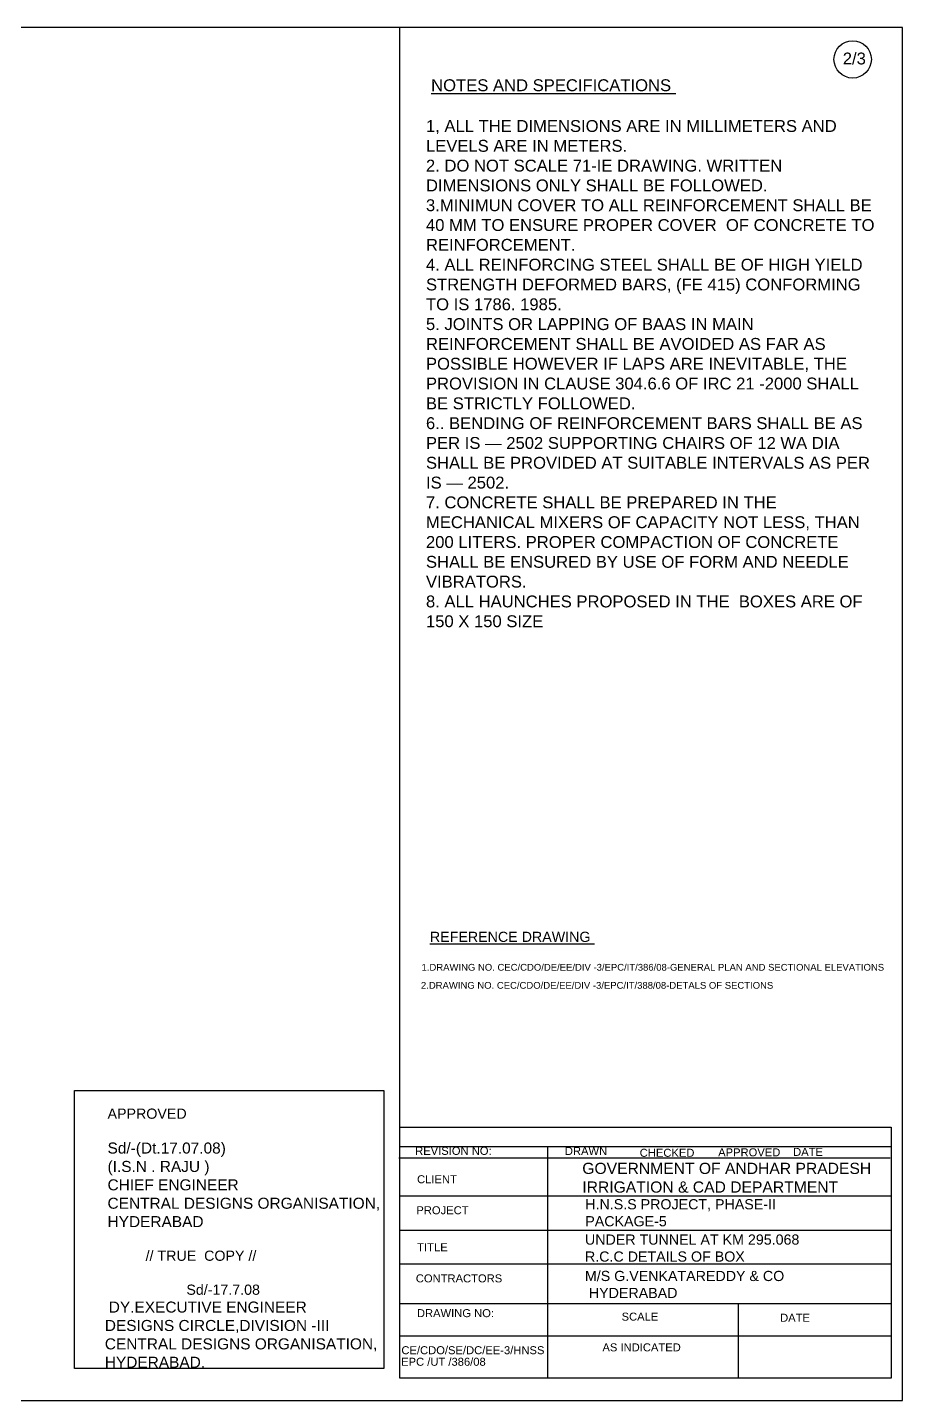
# Model space of a CAD drawing. Header units: millimetres. Extents: x 5124 to 2516816, y 2311 to 44401553.
# Drawn here: x 2514241 to 2516816, y 44397509 to 44401553 of the extents above; entities that cross this region are included whole.
import ezdxf

# ---------------------------------------------------------------- set-up
doc = ezdxf.new("R2010")
doc.units = ezdxf.units.MM
doc.header["$MEASUREMENT"] = 0
for name, color, linetype in [('DIMENSION', 7, 'Continuous'), ('DRAWING', 2, 'Continuous'), ('TEXT', 7, 'Continuous')]:
    doc.layers.add(name, color=color, linetype=linetype)
doc.styles.get("Standard").update_dxf_attribs({"font": 'arial.ttf', "height": 20})

msp = doc.modelspace()

# ---------------------------------------------------------------- linework, layer by layer
at = {"layer": 'DIMENSION', "color": 0}
for points in [[(2516816.1, 44401552.6), (2511630.7, 44401552.6), (2511630.7, 44397508.6), (2516816.1, 44397508.6)], [(2514379.4, 44398421.8), (2515289.8, 44398421.8), (2515289.8, 44397602.5), (2514379.4, 44397602.5)]]:
    msp.add_lwpolyline(points, close=True, dxfattribs=at)
for points in [[(2515336.1, 44398313.8), (2515336.1, 44401552.6)], [(2516332.4, 44397794.1), (2516332.4, 44397574.5)]]:
    msp.add_lwpolyline(points, dxfattribs=at)
msp.add_circle((2516669.4, 44401458.6), 55, dxfattribs=at)
at = {"layer": 'DRAWING', "color": 0}
msp.add_lwpolyline([(2515336.1, 44398313.8), (2516782.3, 44398313.8), (2516782.3, 44397574.5), (2515336.1, 44397574.5)], close=True, dxfattribs=at)
for points in [[(2515336.1, 44398256.8), (2516782.3, 44398256.8)], [(2515771.5, 44398255.8), (2515771.5, 44397574.5)], [(2515333.7, 44398223.8), (2516779.9, 44398223.8)], [(2515336.1, 44398111.4), (2516782.3, 44398111.4)], [(2516782.3, 44397910.1), (2515336.1, 44397910.1)], [(2515336.1, 44397794.1), (2516782.3, 44397794.1)], [(2515336.1, 44397699.1), (2516782.3, 44397699.1)]]:
    msp.add_lwpolyline(points, dxfattribs=at)
at = {"layer": 'TEXT', "color": 0}
msp.add_lwpolyline([(2515336.1, 44398010), (2516782.3, 44398010)], dxfattribs=at)

# ---------------------------------------------------------------- texts
at = {"layer": 'DIMENSION', "color": 0}
for s, p in [('2/3', (2516640.3, 44401443.7)), ('%%UNOTES AND SPECIFICATIONS ', (2515428.7, 44401365))]:
    msp.add_text(s, height=35, dxfattribs=at).set_placement(p)
at = {"layer": 'DIMENSION', "color": 0, "insert": (2515413.5, 44401279.9), "char_height": 35, "width": 1344.625, "attachment_point": 1}
msp.add_mtext('1, ALL THE DIMENSIONS ARE IN MILLIMETERS AND LEVELS ARE IN METERS. \\P2. DO NOT SCALE 71-IE DRAWING. WRITTEN DIMENSIONS ONLY SHALL BE FOLLOWED. \\P3.MINIMUN COVER TO ALL REINFORCEMENT SHALL BE 40 MM TO ENSURE PROPER COVER  OF CONCRETE TO REINFORCEMENT. \\P4. ALL REINFORCING STEEL SHALL BE OF HIGH YIELD STRENGTH DEFORMED BARS, (FE 415) CONFORMING TO IS 1786. 1985. \\P5. JOINTS OR LAPPING OF BAAS IN MAIN REINFORCEMENT SHALL BE AVOIDED AS FAR AS POSSIBLE HOWEVER IF LAPS ARE INEVITABLE, THE PROVISION IN CLAUSE 304.6.6 OF IRC 21 -2000 SHALL BE STRICTLY FOLLOWED. \\P6.. BENDING OF REINFORCEMENT BARS SHALL BE AS PER IS — 2502 SUPPORTING CHAIRS OF 12 WA DIA SHALL BE PROVIDED AT SUITABLE INTERVALS AS PER IS — 2502. \\P7. CONCRETE SHALL BE PREPARED IN THE MECHANICAL MIXERS OF CAPACITY NOT LESS, THAN 200 LITERS. PROPER COMPACTION OF CONCRETE SHALL BE ENSURED BY USE OF FORM AND NEEDLE VIBRATORS. \\P8. ALL HAUNCHES PROPOSED IN THE  BOXES ARE OF 150 X 150 SIZE ', dxfattribs=at)
at = {"layer": 'DRAWING', "color": 0}
for s, height, p in [('REVISION NO:', 23.577, (2515381.6, 44398232.2)), ('DRAWN ', 23.58, (2515822.3, 44398231.8)), ('CHECKED ', 23.58, (2516042.6, 44398226.5)), ('APPROVED ', 23.58, (2516273.5, 44398227.8)), ('DATE ', 23.58, (2516494.1, 44398229.1)), ('CLIENT', 23.58, (2515387.3, 44398148.5)), ('PROJECT', 23.58, (2515385.2, 44398057.2)), ('TITLE ', 23.58, (2515387.7, 44397948.2)), ('CONTRACTORS ', 23.577, (2515383.6, 44397856.6)), ('DRAWING NO:', 23.577, (2515386.9, 44397754.2)), ('SCALE ', 23.58, (2515989.3, 44397743.9)), ('DATE ', 23.58, (2516455.8, 44397740.6)), ('CE/CDO/SE/DC/EE-3/HNSS', 23.577, (2515341.2, 44397645)), ('AS INDICATED ', 23.577, (2515932.9, 44397653.4)), ('EPC /UT /386/08', 23.577, (2515340.4, 44397611))]:
    msp.add_text(s, height=height, dxfattribs=at).set_placement(p)
at = {"layer": 'DRAWING', "color": 0, "attachment_point": 1}
for s, insert, char_height, width in [('GOVERNMENT OF ANDHAR PRADESH  IRRIGATION & CAD DEPARTMENT ', (2515873.6, 44398208.9), 33, 1051.541), ('H.N.S.S PROJECT, PHASE-II\\PPACKAGE-5', (2515882.4, 44398101.7), 30, 557.756), ('UNDER TUNNEL AT KM 295.068 R.C.C DETAILS OF BOX', (2515881.5, 44397997.7), 30, 662.375), ('M/S G.VENKATAREDDY & CO  HYDERABAD ', (2515881.3, 44397890.5), 30, 586.063)]:
    msp.add_mtext(s, dxfattribs=dict(at, insert=insert, char_height=char_height, width=width))
at = {"layer": 'TEXT', "color": 0}
for s, height, p in [('%%UREFERENCE DRAWING ', 30, (2515425.1, 44398859.3)), ('1.DRAWING NO. CEC/CDO/DE/EE/DIV -3/EPC/IT/386/08-GENERAL PLAN AND SECTIONAL ELEVATIONS ', 20, (2515400.5, 44398774.6)), ('2.DRAWING NO. CEC/CDO/DE/EE/DIV -3/EPC/IT/388/08-DETALS OF SECTIONS ', 20, (2515398.7, 44398721.4))]:
    msp.add_text(s, height=height, dxfattribs=at).set_placement(p)
at = {"layer": 'TEXT', "color": 0, "char_height": 30, "attachment_point": 1}
for s, insert, width in [('APPROVED  \\P\\P{\\H1.0833x;Sd/-(Dt.17.07.08) \\P(I.S.N . RAJU ) \\PCHIEF ENGINEER  \\PCENTRAL DESIGNS ORGANISATION, HYDERABAD }', (2514476.3, 44398368.5), 873.065), ('^I// TRUE  COPY //  \\P^I^I\\P^I^ISd/-17.7.08\\P {\\H1.0833x;DY.EXECUTIVE ENGINEER  \\PDESIGNS CIRCLE,DIVISION -III CENTRAL DESIGNS ORGANISATION, HYDERABAD.}\\P\\P\\P', (2514468.3, 44397950.1), 871.735)]:
    msp.add_mtext(s, dxfattribs=dict(at, insert=insert, width=width))

doc.saveas('drawing.dxf')
